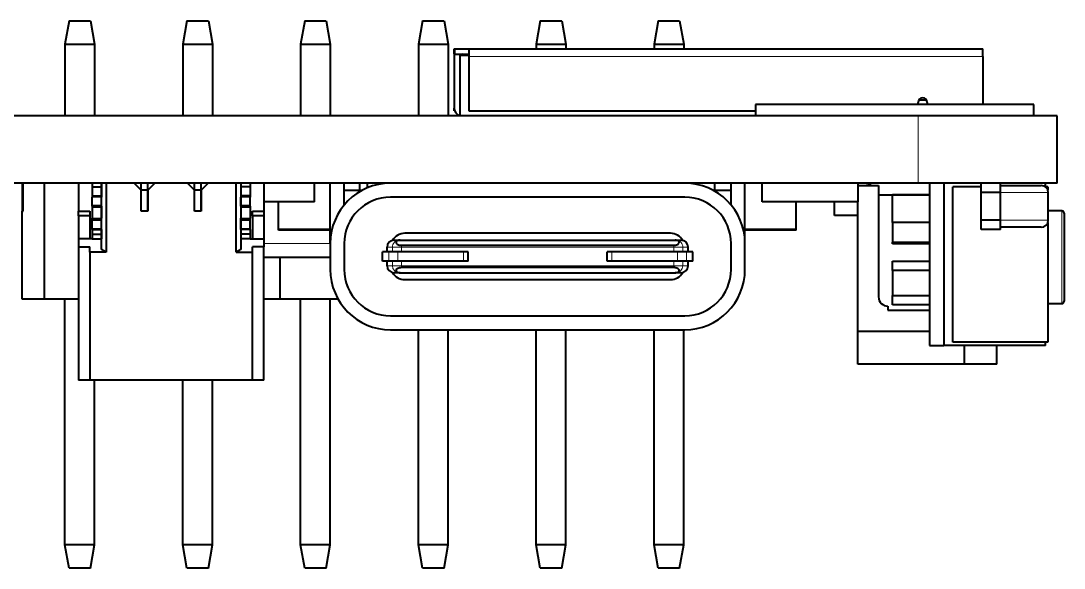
# Model space of a CAD drawing. Header units: inches. Extents: x 2.43 to 8.4, y 3.17 to 7.37.
# Drawn here: x 7.512 to 8.397, y 6.346 to 6.81 of the extents above; entities that cross this region are included whole.
import ezdxf

# ---------------------------------------------------------------- set-up
doc = ezdxf.new("R2010")
doc.units = ezdxf.units.IN
doc.header["$LTSCALE"] = 0.5
doc.header["$MEASUREMENT"] = 0
doc.layers.add('TANGENT_LINES', color=7, linetype='Continuous', lineweight=15)
doc.layers.add('Visible', color=7, linetype='Continuous', lineweight=40)

msp = doc.modelspace()

# ---------------------------------------------------------------- linework, layer by layer
at = {"layer": 'TANGENT_LINES'}
for p, q in [((7.880006, 6.781769), (7.880006, 6.786493)), ((8.328038, 6.7798), (7.891817, 6.7798)), ((8.27292, 6.67232), (8.27292, 6.729407)), ((7.572096, 6.660497), (7.57997, 6.660497)), ((7.706026, 6.660497), (7.698152, 6.660497)), ((8.383448, 6.664446), (8.342998, 6.664446)), ((7.572096, 6.653706), (7.57997, 6.653706)), ((7.572096, 6.651737), (7.57997, 6.651737)), ((7.706026, 6.653706), (7.698152, 6.653706)), ((7.706026, 6.651737), (7.698152, 6.651737)), ((7.572096, 6.642682), (7.57997, 6.642682)), ((7.706026, 6.642682), (7.698152, 6.642682)), ((8.342998, 6.640824), (8.383448, 6.640824)), ((8.394967, 6.570119), (8.394967, 6.648859)), ((7.572096, 6.640714), (7.57997, 6.640714)), ((7.572096, 6.633923), (7.57997, 6.633923)), ((7.706026, 6.640714), (7.698152, 6.640714)), ((7.706026, 6.633923), (7.698152, 6.633923)), ((8.113539, 6.624683), (8.114258, 6.624683)), ((7.717802, 6.621139), (7.774101, 6.621139)), ((7.822515, 6.617989), (7.822329, 6.617989)), ((7.822515, 6.614052), (7.822515, 6.617989)), ((7.826869, 6.617989), (7.822515, 6.617989)), ((7.826869, 6.614052), (7.826869, 6.617989)), ((7.834557, 6.617989), (7.826869, 6.617989)), ((7.834557, 6.617989), (7.834557, 6.619593)), ((7.834557, 6.614052), (7.834557, 6.617989)), ((8.065613, 6.617989), (7.834557, 6.617989)), ((8.065613, 6.617989), (8.065613, 6.619593)), ((8.065613, 6.614052), (8.065613, 6.617989)), ((8.073301, 6.617989), (8.065613, 6.617989)), ((8.077655, 6.617989), (8.073301, 6.617989)), ((8.073301, 6.614052), (8.073301, 6.617989)), ((8.077655, 6.614052), (8.077655, 6.617989)), ((8.077841, 6.617989), (8.077655, 6.617989)), ((7.818578, 6.606178), (7.818578, 6.614052)), ((7.822515, 6.602241), (7.822515, 6.606178)), ((7.823708, 6.606178), (7.823708, 6.614052)), ((7.826869, 6.602241), (7.826869, 6.606178)), ((7.831396, 6.606178), (7.831396, 6.614052)), ((7.834557, 6.602241), (7.834557, 6.606178)), ((7.887093, 6.606178), (7.887093, 6.614052)), ((8.013077, 6.606178), (8.013077, 6.614052)), ((8.065613, 6.602241), (8.065613, 6.606178)), ((8.068774, 6.606178), (8.068774, 6.614052)), ((8.073301, 6.602241), (8.073301, 6.606178)), ((8.076462, 6.606178), (8.076462, 6.614052)), ((8.077655, 6.602241), (8.077655, 6.606178)), ((8.081592, 6.606178), (8.081592, 6.614052)), ((7.822329, 6.602241), (7.822515, 6.602241)), ((7.822515, 6.602241), (7.826869, 6.602241)), ((7.826869, 6.602241), (7.834557, 6.602241)), ((7.834557, 6.602241), (8.065613, 6.602241)), ((7.834557, 6.600637), (7.834557, 6.602241)), ((8.065613, 6.602241), (8.073301, 6.602241)), ((8.065613, 6.600637), (8.065613, 6.602241)), ((8.073301, 6.602241), (8.077655, 6.602241)), ((8.077655, 6.602241), (8.077841, 6.602241))]:
    msp.add_line(p, q, dxfattribs=at)
at = {"layer": 'TANGENT_LINES', "extrusion": (0, 0, -1)}
for centre, start_param, end_param in [((7.828281, 6.617989), 1.5707963, 3.1415927), ((7.832635, 6.617989), 1.5707963, 3.1415927), ((7.828281, 6.602241), 0, 1.5707963), ((7.832635, 6.602241), 0, 1.5707963)]:
    msp.add_ellipse(centre, major_axis=(0, -0.005906), ratio=0.9763997, start_param=start_param, end_param=end_param, dxfattribs=at)
at = {"layer": 'TANGENT_LINES'}
for centre, start_param, end_param in [((8.067535, 6.617989), 1.5707963, 3.1415927), ((8.071889, 6.617989), 1.5707963, 3.1415927), ((8.067535, 6.602241), 0, 1.5707963), ((8.071889, 6.602241), 0, 1.5707963)]:
    msp.add_ellipse(centre, major_axis=(0, -0.005906), ratio=0.9763997, start_param=start_param, end_param=end_param, dxfattribs=at)
at = {"layer": 'Visible'}
for p, q in [((7.552375, 6.810115), (7.548904, 6.79043)), ((7.552375, 6.810115), (7.57063, 6.810115)), ((7.57063, 6.810115), (7.574101, 6.79043)), ((7.652375, 6.810115), (7.648904, 6.79043)), ((7.652375, 6.810115), (7.67063, 6.810115)), ((7.67063, 6.810115), (7.674101, 6.79043)), ((7.752375, 6.810115), (7.748904, 6.79043)), ((7.752375, 6.810115), (7.77063, 6.810115)), ((7.77063, 6.810115), (7.774101, 6.79043)), ((7.852375, 6.810115), (7.848904, 6.79043)), ((7.852375, 6.810115), (7.87063, 6.810115)), ((7.87063, 6.810115), (7.874101, 6.79043)), ((7.952375, 6.810115), (7.948904, 6.79043)), ((7.952375, 6.810115), (7.97063, 6.810115)), ((7.97063, 6.810115), (7.974101, 6.79043)), ((8.052375, 6.810115), (8.048904, 6.79043)), ((8.052375, 6.810115), (8.07063, 6.810115)), ((8.07063, 6.810115), (8.074101, 6.79043)), ((7.548904, 6.79043), (7.548904, 6.729407)), ((7.548904, 6.79043), (7.574101, 6.79043)), ((7.574101, 6.79043), (7.574101, 6.729407)), ((7.648904, 6.79043), (7.648904, 6.729407)), ((7.648904, 6.79043), (7.674101, 6.79043)), ((7.674101, 6.79043), (7.674101, 6.729407)), ((7.748904, 6.79043), (7.748904, 6.729407)), ((7.748904, 6.79043), (7.774101, 6.79043)), ((7.774101, 6.79043), (7.774101, 6.729407)), ((7.848904, 6.79043), (7.848904, 6.729407)), ((7.848904, 6.79043), (7.874101, 6.79043)), ((7.874101, 6.79043), (7.874101, 6.729407)), ((7.879219, 6.786493), (7.880006, 6.786493)), ((7.879219, 6.781769), (7.879219, 6.786493)), ((7.880006, 6.786493), (7.891817, 6.786493)), ((7.891817, 6.786493), (8.328038, 6.786493)), ((7.891817, 6.786493), (7.891817, 6.7798)), ((7.948904, 6.79043), (7.948904, 6.786493)), ((7.948904, 6.79043), (7.974101, 6.79043)), ((7.974101, 6.79043), (7.974101, 6.786493)), ((8.048904, 6.79043), (8.048904, 6.786493)), ((8.048904, 6.79043), (8.074101, 6.79043)), ((8.074101, 6.79043), (8.074101, 6.786493)), ((8.328038, 6.7798), (8.328038, 6.786493)), ((7.879219, 6.781769), (7.880006, 6.781769)), ((7.879219, 6.7798), (7.879219, 6.7361)), ((7.880006, 6.781769), (7.891817, 6.781769)), ((7.891817, 6.780588), (7.883943, 6.780588)), ((7.883943, 6.780588), (7.883943, 6.729407)), ((7.891817, 6.7798), (7.891817, 6.733737)), ((8.328038, 6.7798), (8.328038, 6.739249)), ((8.135124, 6.739249), (8.135124, 6.729407)), ((8.371345, 6.739249), (8.135124, 6.739249)), ((8.27292, 6.739249), (8.27292, 6.740824)), ((8.273707, 6.743186), (8.280006, 6.743186)), ((8.280794, 6.740824), (8.280794, 6.739249)), ((8.371345, 6.729407), (8.371345, 6.739249)), ((8.27292, 6.729407), (5.162683, 6.729407)), ((7.879219, 6.733737), (7.879219, 6.7361)), ((7.87965, 6.733737), (7.879219, 6.733737)), ((7.891817, 6.733737), (8.135124, 6.733737)), ((8.39103, 6.729407), (8.27292, 6.729407)), ((8.39103, 6.67232), (8.39103, 6.729407)), ((7.825282, 6.67232), (7.460145, 6.67232)), ((7.512487, 6.67232), (7.512487, 6.648698)), ((7.513471, 6.648698), (7.513471, 6.67232)), ((7.531187, 6.67232), (7.531187, 6.573895)), ((7.560321, 6.67232), (7.560321, 6.648686)), ((7.572096, 6.67232), (7.572096, 6.669356)), ((7.572096, 6.669356), (7.572096, 6.661482)), ((7.572096, 6.669356), (7.57997, 6.669356)), ((7.57997, 6.67232), (7.57997, 6.669356)), ((7.57997, 6.669356), (7.57997, 6.661482)), ((7.580006, 6.615972), (7.580006, 6.67232)), ((7.583943, 6.67232), (7.583943, 6.613699)), ((7.607565, 6.67232), (7.607565, 6.672308)), ((7.613471, 6.666403), (7.607565, 6.672308)), ((7.613467, 6.666403), (7.613467, 6.67232)), ((7.619373, 6.666403), (7.619373, 6.67232)), ((7.625282, 6.672308), (7.619376, 6.666403)), ((7.625282, 6.672308), (7.625282, 6.67232)), ((7.652841, 6.67232), (7.652841, 6.672308)), ((7.658746, 6.666403), (7.652841, 6.672308)), ((7.658743, 6.666403), (7.658743, 6.67232)), ((7.664648, 6.666403), (7.664648, 6.67232)), ((7.670557, 6.672308), (7.664652, 6.666403)), ((7.670557, 6.672308), (7.670557, 6.67232)), ((7.694179, 6.613699), (7.694179, 6.67232)), ((7.698116, 6.67232), (7.698116, 6.615972)), ((7.698152, 6.67232), (7.698152, 6.669356)), ((7.698152, 6.669356), (7.698152, 6.661482)), ((7.706026, 6.669356), (7.698152, 6.669356)), ((7.706026, 6.67232), (7.706026, 6.669356)), ((7.706026, 6.669356), (7.706026, 6.661482)), ((7.717802, 6.67232), (7.717802, 6.648686)), ((7.76076, 6.656572), (7.76076, 6.67232)), ((7.774101, 6.621139), (7.774101, 6.67232)), ((7.785912, 6.653842), (7.785912, 6.67232)), ((7.799159, 6.666415), (7.799159, 6.67232)), ((7.805794, 6.668465), (7.805794, 6.67232)), ((7.814258, 6.67232), (7.814258, 6.671119)), ((8.074888, 6.67232), (7.825282, 6.67232)), ((8.27292, 6.67232), (8.074888, 6.67232)), ((8.085912, 6.67232), (8.085912, 6.671119)), ((8.086448, 6.670997), (8.086448, 6.67232)), ((8.100522, 6.666415), (8.100522, 6.67232)), ((8.114258, 6.653842), (8.114258, 6.67232)), ((8.126069, 6.621139), (8.126069, 6.67232)), ((8.140757, 6.656572), (8.140757, 6.67232)), ((8.221992, 6.656572), (8.221992, 6.67232)), ((8.221992, 6.670352), (8.239455, 6.670352)), ((8.239455, 6.670352), (8.239455, 6.575863)), ((8.39103, 6.67232), (8.27292, 6.67232)), ((8.282762, 6.67232), (8.282762, 6.534525)), ((8.294944, 6.67232), (8.294944, 6.534525)), ((8.326463, 6.669367), (8.302447, 6.669367)), ((8.302447, 6.537478), (8.302447, 6.669367)), ((8.326463, 6.664446), (8.326463, 6.67232)), ((8.342998, 6.664446), (8.342998, 6.67232)), ((8.342998, 6.670352), (8.377542, 6.670352)), ((8.383156, 6.669367), (8.380806, 6.669367)), ((8.381187, 6.669367), (8.381187, 6.67232)), ((8.383156, 6.669367), (8.383156, 6.666279)), ((7.572096, 6.661482), (7.57997, 6.661482)), ((7.572096, 6.661482), (7.572096, 6.660497)), ((7.572096, 6.653706), (7.572096, 6.660497)), ((7.57997, 6.661482), (7.57997, 6.660497)), ((7.57997, 6.653706), (7.57997, 6.660497)), ((7.619373, 6.666403), (7.613467, 6.666403)), ((7.613467, 6.648686), (7.613467, 6.666403)), ((7.613471, 6.648686), (7.613471, 6.666403)), ((7.619373, 6.648686), (7.619373, 6.666403)), ((7.619376, 6.666403), (7.619376, 6.648686)), ((7.664648, 6.666403), (7.658743, 6.666403)), ((7.658743, 6.648686), (7.658743, 6.666403)), ((7.658746, 6.648686), (7.658746, 6.666403)), ((7.664648, 6.648686), (7.664648, 6.666403)), ((7.664652, 6.666403), (7.664652, 6.648686)), ((7.706026, 6.661482), (7.698152, 6.661482)), ((7.698152, 6.661482), (7.698152, 6.660497)), ((7.698152, 6.653706), (7.698152, 6.660497)), ((7.706026, 6.661482), (7.706026, 6.660497)), ((7.706026, 6.653706), (7.706026, 6.660497)), ((7.785912, 6.666415), (7.801415, 6.666415)), ((8.074888, 6.660509), (7.825282, 6.660509)), ((8.098755, 6.666415), (8.114258, 6.666415)), ((8.239455, 6.662478), (8.282762, 6.662478)), ((8.251266, 6.638856), (8.251266, 6.662478)), ((8.282762, 6.662478), (8.251266, 6.662478)), ((8.326463, 6.640824), (8.326463, 6.664446)), ((8.342998, 6.664446), (8.326463, 6.664446)), ((8.342998, 6.640824), (8.342998, 6.664446)), ((8.383448, 6.640824), (8.383448, 6.664446)), ((7.572096, 6.652722), (7.572096, 6.653706)), ((7.572096, 6.652722), (7.572096, 6.651737)), ((7.572096, 6.652721), (7.57997, 6.652721)), ((7.572096, 6.651737), (7.572096, 6.642682)), ((7.57997, 6.652722), (7.57997, 6.653706)), ((7.57997, 6.652722), (7.57997, 6.651737)), ((7.57997, 6.651737), (7.57997, 6.642682)), ((7.698152, 6.652722), (7.698152, 6.653706)), ((7.698152, 6.652722), (7.698152, 6.651737)), ((7.706026, 6.652721), (7.698152, 6.652721)), ((7.698152, 6.651737), (7.698152, 6.642682)), ((7.706026, 6.652722), (7.706026, 6.653706)), ((7.706026, 6.652722), (7.706026, 6.651737)), ((7.706026, 6.651737), (7.706026, 6.642682)), ((7.76076, 6.656572), (7.717802, 6.656572)), ((7.730171, 6.63295), (7.730171, 6.656572)), ((8.221992, 6.656572), (8.140757, 6.656572)), ((8.169511, 6.63295), (8.169511, 6.656572)), ((8.202053, 6.644761), (8.202053, 6.656572)), ((8.221739, 6.546336), (8.221739, 6.656572)), ((7.512487, 6.573895), (7.512487, 6.648698)), ((7.512487, 6.648698), (7.513471, 6.648698)), ((7.560321, 6.648686), (7.570164, 6.648686)), ((7.560321, 6.644749), (7.560321, 6.648686)), ((7.570164, 6.644749), (7.560321, 6.644749)), ((7.560321, 6.644749), (7.560321, 6.625064)), ((7.570164, 6.648686), (7.570164, 6.644749)), ((7.570164, 6.644749), (7.570164, 6.625064)), ((7.572096, 6.641698), (7.572096, 6.642682)), ((7.572096, 6.641698), (7.57997, 6.641698)), ((7.572096, 6.640714), (7.572096, 6.641698)), ((7.57997, 6.641698), (7.57997, 6.642682)), ((7.57997, 6.640714), (7.57997, 6.641698)), ((7.619373, 6.648686), (7.613467, 6.648686)), ((7.619376, 6.648686), (7.613471, 6.648686)), ((7.664648, 6.648686), (7.658743, 6.648686)), ((7.664652, 6.648686), (7.658746, 6.648686)), ((7.698152, 6.641698), (7.698152, 6.642682)), ((7.706026, 6.641698), (7.698152, 6.641698)), ((7.698152, 6.640714), (7.698152, 6.641698)), ((7.706026, 6.641698), (7.706026, 6.642682)), ((7.706026, 6.640714), (7.706026, 6.641698)), ((7.707959, 6.648686), (7.717802, 6.648686)), ((7.707959, 6.644749), (7.707959, 6.648686)), ((7.717802, 6.644749), (7.707959, 6.644749)), ((7.707959, 6.644749), (7.707959, 6.625064)), ((7.717802, 6.648686), (7.717802, 6.644749)), ((7.717802, 6.644749), (7.717802, 6.625064)), ((8.221739, 6.644761), (8.202053, 6.644761)), ((8.342998, 6.640824), (8.326463, 6.640824)), ((8.326463, 6.63295), (8.326463, 6.640824)), ((8.342998, 6.63295), (8.342998, 6.640824)), ((8.394967, 6.648859), (8.383448, 6.648859)), ((8.396935, 6.646891), (8.396935, 6.572088)), ((7.572096, 6.633923), (7.572096, 6.640714)), ((7.572096, 6.632938), (7.572096, 6.633923)), ((7.572096, 6.632938), (7.572096, 6.629001)), ((7.572096, 6.632938), (7.57997, 6.632938)), ((7.57997, 6.633923), (7.57997, 6.640714)), ((7.57997, 6.632938), (7.57997, 6.633923)), ((7.57997, 6.632938), (7.57997, 6.629001)), ((7.698152, 6.633923), (7.698152, 6.640714)), ((7.698152, 6.632938), (7.698152, 6.633923)), ((7.698152, 6.632938), (7.698152, 6.629001)), ((7.706026, 6.632938), (7.698152, 6.632938)), ((7.706026, 6.633923), (7.706026, 6.640714)), ((7.706026, 6.632938), (7.706026, 6.633923)), ((7.706026, 6.632938), (7.706026, 6.629001)), ((7.730171, 6.632556), (7.730171, 6.63295)), ((7.774101, 6.63295), (7.730171, 6.63295)), ((7.774101, 6.63295), (7.730171, 6.63295)), ((7.774101, 6.632556), (7.730171, 6.632556)), ((8.169511, 6.63295), (8.126069, 6.63295)), ((8.169511, 6.63295), (8.126069, 6.63295)), ((8.169511, 6.632556), (8.126069, 6.632556)), ((8.169511, 6.632556), (8.169511, 6.63295)), ((8.251266, 6.638856), (8.251266, 6.62216)), ((8.282762, 6.638856), (8.251266, 6.638856)), ((8.342998, 6.63295), (8.326463, 6.63295)), ((8.377542, 6.634919), (8.342998, 6.634919)), ((8.383156, 6.638991), (8.383156, 6.537478)), ((7.570164, 6.625064), (7.560321, 6.625064)), ((7.560321, 6.625064), (7.560321, 6.618245)), ((7.572096, 6.625064), (7.570164, 6.625064)), ((7.572096, 6.629001), (7.572096, 6.625064)), ((7.572096, 6.629001), (7.57997, 6.629001)), ((7.572096, 6.625064), (7.57997, 6.625064)), ((7.57997, 6.629001), (7.57997, 6.625064)), ((7.580006, 6.625064), (7.57997, 6.625064)), ((7.698116, 6.625064), (7.698152, 6.625064)), ((7.698152, 6.629001), (7.698152, 6.625064)), ((7.706026, 6.629001), (7.698152, 6.629001)), ((7.706026, 6.625064), (7.698152, 6.625064)), ((7.706026, 6.629001), (7.706026, 6.625064)), ((7.706026, 6.625064), (7.707959, 6.625064)), ((7.707959, 6.625064), (7.717802, 6.625064)), ((7.717802, 6.625064), (7.717802, 6.618245)), ((7.828281, 6.623895), (7.832635, 6.623895)), ((7.832635, 6.623895), (7.833416, 6.623895)), ((7.833416, 6.623895), (8.066754, 6.623895)), ((8.06288, 6.6298), (7.83729, 6.6298)), ((8.066754, 6.623895), (8.067535, 6.623895)), ((8.067535, 6.623895), (8.071889, 6.623895)), ((7.560321, 6.618245), (7.570164, 6.618245)), ((7.560321, 6.618245), (7.560321, 6.504997)), ((7.570164, 6.613699), (7.570164, 6.618245)), ((7.583943, 6.613699), (7.580006, 6.615972)), ((7.698116, 6.615972), (7.694179, 6.613699)), ((7.717802, 6.618245), (7.707959, 6.618245)), ((7.707959, 6.613699), (7.707959, 6.618245)), ((7.717802, 6.504997), (7.717802, 6.618245)), ((7.774101, 6.621139), (7.774101, 6.599092)), ((7.785912, 6.621139), (7.785912, 6.599092)), ((7.822329, 6.614052), (7.822329, 6.617989)), ((7.834557, 6.619593), (8.065613, 6.619593)), ((8.077841, 6.614052), (8.077841, 6.617989)), ((8.114258, 6.599092), (8.114258, 6.621139)), ((8.126069, 6.599092), (8.126069, 6.621139)), ((8.251266, 6.62216), (8.282762, 6.62216)), ((8.251266, 6.620848), (8.251266, 6.62216)), ((8.282762, 6.620848), (8.251266, 6.620848)), ((7.583943, 6.613699), (7.570164, 6.613699)), ((7.570164, 6.613699), (7.570164, 6.504997)), ((7.694179, 6.613699), (7.707959, 6.613699)), ((7.707959, 6.504997), (7.707959, 6.613699)), ((7.774101, 6.609328), (7.717802, 6.609328)), ((7.731187, 6.609328), (7.731187, 6.573895)), ((7.818392, 6.606178), (7.818392, 6.614052)), ((7.818578, 6.614052), (7.818392, 6.614052)), ((7.818578, 6.606178), (7.818392, 6.606178)), ((7.823708, 6.614052), (7.818578, 6.614052)), ((7.823708, 6.606178), (7.818578, 6.606178)), ((7.822329, 6.602241), (7.822329, 6.606178)), ((7.831396, 6.614052), (7.823708, 6.614052)), ((7.831396, 6.606178), (7.823708, 6.606178)), ((7.887093, 6.614052), (7.831396, 6.614052)), ((7.887093, 6.606178), (7.831396, 6.606178)), ((7.89103, 6.614052), (7.887093, 6.614052)), ((7.89103, 6.606178), (7.887093, 6.606178)), ((7.89103, 6.606178), (7.89103, 6.614052)), ((8.00914, 6.606178), (8.00914, 6.614052)), ((8.013077, 6.614052), (8.00914, 6.614052)), ((8.013077, 6.606178), (8.00914, 6.606178)), ((8.068774, 6.614052), (8.013077, 6.614052)), ((8.068774, 6.606178), (8.013077, 6.606178)), ((8.076462, 6.614052), (8.068774, 6.614052)), ((8.076462, 6.606178), (8.068774, 6.606178)), ((8.081592, 6.614052), (8.076462, 6.614052)), ((8.081592, 6.606178), (8.076462, 6.606178)), ((8.077841, 6.602241), (8.077841, 6.606178)), ((8.081778, 6.614052), (8.081592, 6.614052)), ((8.081778, 6.606178), (8.081592, 6.606178)), ((8.081778, 6.606178), (8.081778, 6.614052)), ((8.251266, 6.606178), (8.282762, 6.606178)), ((8.251266, 6.598304), (8.251266, 6.606178)), ((8.065613, 6.600637), (7.834557, 6.600637)), ((8.282762, 6.598304), (8.251266, 6.598304)), ((8.251266, 6.598304), (8.251266, 6.577045)), ((7.832635, 6.596336), (7.828281, 6.596336)), ((7.833416, 6.596336), (7.832635, 6.596336)), ((7.833416, 6.596336), (8.066754, 6.596336)), ((7.83729, 6.59043), (8.06288, 6.59043)), ((8.067535, 6.596336), (8.066754, 6.596336)), ((8.071889, 6.596336), (8.067535, 6.596336)), ((7.531187, 6.573895), (7.512487, 6.573895)), ((7.560321, 6.573895), (7.531187, 6.573895)), ((7.548904, 6.365234), (7.548904, 6.573895)), ((7.731187, 6.573895), (7.717802, 6.573895)), ((7.780733, 6.573895), (7.731187, 6.573895)), ((7.748904, 6.365234), (7.748904, 6.573895)), ((7.774101, 6.365234), (7.774101, 6.573895)), ((8.251266, 6.569171), (8.251266, 6.577045)), ((8.251266, 6.577045), (8.282762, 6.577045)), ((8.383156, 6.570119), (8.394967, 6.570119)), ((8.247329, 6.567989), (8.247329, 6.564525)), ((8.247329, 6.564525), (8.282762, 6.564525)), ((8.282762, 6.569171), (8.251266, 6.569171)), ((7.825282, 6.559722), (8.074888, 6.559722)), ((7.825282, 6.547911), (8.074888, 6.547911)), ((7.848904, 6.365234), (7.848904, 6.547911)), ((7.874101, 6.365234), (7.874101, 6.547911)), ((7.948904, 6.365234), (7.948904, 6.547911)), ((7.974101, 6.365234), (7.974101, 6.547911)), ((8.048904, 6.365234), (8.048904, 6.547911)), ((8.074101, 6.365234), (8.074101, 6.547911)), ((8.282762, 6.546336), (8.221739, 6.546336)), ((8.221739, 6.518777), (8.221739, 6.546336)), ((8.282762, 6.534525), (8.294944, 6.534525)), ((8.381187, 6.534525), (8.294944, 6.534525)), ((8.383156, 6.537478), (8.302447, 6.537478)), ((8.31229, 6.518777), (8.31229, 6.534525)), ((8.339849, 6.518777), (8.339849, 6.534525)), ((8.381187, 6.534525), (8.381187, 6.537478)), ((8.31229, 6.518777), (8.221739, 6.518777)), ((8.339849, 6.518777), (8.31229, 6.518777)), ((7.570164, 6.504997), (7.560321, 6.504997)), ((7.707959, 6.504997), (7.570164, 6.504997)), ((7.574101, 6.365234), (7.574101, 6.504997)), ((7.648904, 6.365234), (7.648904, 6.504997)), ((7.674101, 6.365234), (7.674101, 6.504997)), ((7.717802, 6.504997), (7.707959, 6.504997)), ((7.552375, 6.345548), (7.548904, 6.365234)), ((7.574101, 6.365234), (7.548904, 6.365234)), ((7.57063, 6.345548), (7.574101, 6.365234)), ((7.652375, 6.345548), (7.648904, 6.365234)), ((7.674101, 6.365234), (7.648904, 6.365234)), ((7.67063, 6.345548), (7.674101, 6.365234)), ((7.752375, 6.345548), (7.748904, 6.365234)), ((7.774101, 6.365234), (7.748904, 6.365234)), ((7.77063, 6.345548), (7.774101, 6.365234)), ((7.852375, 6.345548), (7.848904, 6.365234)), ((7.874101, 6.365234), (7.848904, 6.365234)), ((7.87063, 6.345548), (7.874101, 6.365234)), ((7.952375, 6.345548), (7.948904, 6.365234)), ((7.974101, 6.365234), (7.948904, 6.365234)), ((7.97063, 6.345548), (7.974101, 6.365234)), ((8.052375, 6.345548), (8.048904, 6.365234)), ((8.074101, 6.365234), (8.048904, 6.365234)), ((8.07063, 6.345548), (8.074101, 6.365234)), ((7.57063, 6.345548), (7.552375, 6.345548)), ((7.67063, 6.345548), (7.652375, 6.345548)), ((7.77063, 6.345548), (7.752375, 6.345548)), ((7.87063, 6.345548), (7.852375, 6.345548)), ((7.97063, 6.345548), (7.952375, 6.345548)), ((8.07063, 6.345548), (8.052375, 6.345548))]:
    msp.add_line(p, q, dxfattribs=at)
for centre, radius, start, end in [((7.885912, 6.7798), 0.006693, 162.895365, 180), ((7.885912, 6.7798), 0.001969, 90, 156.421822), ((8.276857, 6.740824), 0.003937, 0, 180), ((7.885912, 6.7361), 0.006693, 180, 252.895365), ((7.825282, 6.621139), 0.051181, 90, 180), ((8.074888, 6.621139), 0.051181, 360, 90), ((8.227644, 6.662478), 0.009843, 53.130102, 90), ((8.377542, 6.664446), 0.005906, 0, 90), ((7.825282, 6.621139), 0.03937, 90, 180), ((8.074888, 6.621139), 0.03937, 360, 90), ((8.377542, 6.640824), 0.005906, 270, 0), ((8.394967, 6.646891), 0.001969, 0, 90), ((7.828235, 6.617989), 0.005906, 90, 180), ((7.83729, 6.617989), 0.011811, 90, 150.74622), ((8.06288, 6.617989), 0.011811, 29.25378, 90), ((8.071935, 6.617989), 0.005906, 360, 90), ((7.825282, 6.599092), 0.051181, 180, 270), ((7.825282, 6.599092), 0.03937, 180, 270), ((7.828235, 6.602241), 0.005906, 180, 270), ((8.071935, 6.602241), 0.005906, 270, 0), ((8.074888, 6.599092), 0.051181, 270, 0), ((8.074888, 6.599092), 0.03937, 270, 0), ((7.83729, 6.602241), 0.011811, 209.25378, 270), ((8.06288, 6.602241), 0.011811, 270, 330.74622), ((8.247329, 6.575863), 0.007874, 180, 270), ((8.394967, 6.572088), 0.001969, 270, 0)]:
    msp.add_arc(centre, radius, start, end, dxfattribs=at)
for points, knots in [([(7.833416, 6.623895), (7.833259, 6.623895), (7.833102, 6.623893), (7.832945, 6.623887), (7.83256, 6.623871), (7.832171, 6.623829), (7.831812, 6.623745), (7.831506, 6.623674), (7.831217, 6.623572), (7.830969, 6.623446), (7.830721, 6.62332), (7.830508, 6.623167), (7.830345, 6.623001), (7.830179, 6.622833), (7.83006, 6.622648), (7.829992, 6.622459), (7.829918, 6.622255), (7.829901, 6.622041), (7.829936, 6.621834), (7.829976, 6.621606), (7.830079, 6.62138), (7.830235, 6.62117), (7.830406, 6.620939), (7.830644, 6.620722), (7.830928, 6.620532), (7.831238, 6.620325), (7.83161, 6.620144), (7.832015, 6.620002), (7.832452, 6.619848), (7.832939, 6.619734), (7.833437, 6.619667), (7.833803, 6.619618), (7.834181, 6.619593), (7.834557, 6.619593)], [0.00002919147, 0.00002919147, 0.00002919147, 0.00002919147, 0.00004114518, 0.00004114518, 0.00004114518, 0.00007082402, 0.00007082402, 0.00007082402, 0.00009612129, 0.00009612129, 0.00009612129, 0.00012141467, 0.00012141467, 0.00012141467, 0.00014697954, 0.00014697954, 0.00014697954, 0.00017457124, 0.00017457124, 0.00017457124, 0.00020485189, 0.00020485189, 0.00020485189, 0.00023814554, 0.00023814554, 0.00023814554, 0.00027455574, 0.00027455574, 0.00027455574, 0.00031391676, 0.00031391676, 0.00031391676, 0.00034266452, 0.00034266452, 0.00034266452, 0.00034266452]), ([(8.065613, 6.619593), (8.066156, 6.619623), (8.067224, 6.619681), (8.068663, 6.620141), (8.069741, 6.62083), (8.070296, 6.621678), (8.070241, 6.622529), (8.069714, 6.62318), (8.068925, 6.623606), (8.068021, 6.623854), (8.067198, 6.623881), (8.066754, 6.623895)], [0, 0, 0, 0, 0.1352971, 0.2657064, 0.3851341, 0.4889824, 0.5828787, 0.6778312, 0.7773202, 0.8798053, 1, 1, 1, 1]), ([(7.834557, 6.600637), (7.834014, 6.600608), (7.832946, 6.60055), (7.831507, 6.60009), (7.830429, 6.599401), (7.829874, 6.598553), (7.829929, 6.597702), (7.830456, 6.597051), (7.831245, 6.596624), (7.832149, 6.596377), (7.832972, 6.59635), (7.833416, 6.596336)], [0, 0, 0, 0, 0.1352971, 0.2657064, 0.3851341, 0.4889824, 0.5828787, 0.6778312, 0.7773202, 0.8798053, 1, 1, 1, 1]), ([(8.066754, 6.596336), (8.066911, 6.596336), (8.067068, 6.596338), (8.067225, 6.596344), (8.06761, 6.59636), (8.067999, 6.596402), (8.068358, 6.596486), (8.068664, 6.596557), (8.068953, 6.596659), (8.069201, 6.596785), (8.069449, 6.596911), (8.069662, 6.597064), (8.069825, 6.597229), (8.069991, 6.597397), (8.07011, 6.597583), (8.070178, 6.597772), (8.070252, 6.597976), (8.070269, 6.598189), (8.070234, 6.598397), (8.070194, 6.598624), (8.070091, 6.598851), (8.069935, 6.599061), (8.069764, 6.599292), (8.069526, 6.599509), (8.069242, 6.599699), (8.068932, 6.599906), (8.06856, 6.600087), (8.068155, 6.600229), (8.067718, 6.600383), (8.067231, 6.600496), (8.066733, 6.600563), (8.066367, 6.600612), (8.065989, 6.600637), (8.065613, 6.600637)], [0.00002919147, 0.00002919147, 0.00002919147, 0.00002919147, 0.00004114518, 0.00004114518, 0.00004114518, 0.00007082402, 0.00007082402, 0.00007082402, 0.00009612129, 0.00009612129, 0.00009612129, 0.00012141467, 0.00012141467, 0.00012141467, 0.00014697954, 0.00014697954, 0.00014697954, 0.00017457124, 0.00017457124, 0.00017457124, 0.00020485189, 0.00020485189, 0.00020485189, 0.00023814554, 0.00023814554, 0.00023814554, 0.00027455574, 0.00027455574, 0.00027455574, 0.00031391676, 0.00031391676, 0.00031391676, 0.00034266452, 0.00034266452, 0.00034266452, 0.00034266452])]:
    msp.add_open_spline(points, degree=3, knots=knots, dxfattribs=at)

doc.saveas('drawing.dxf')
